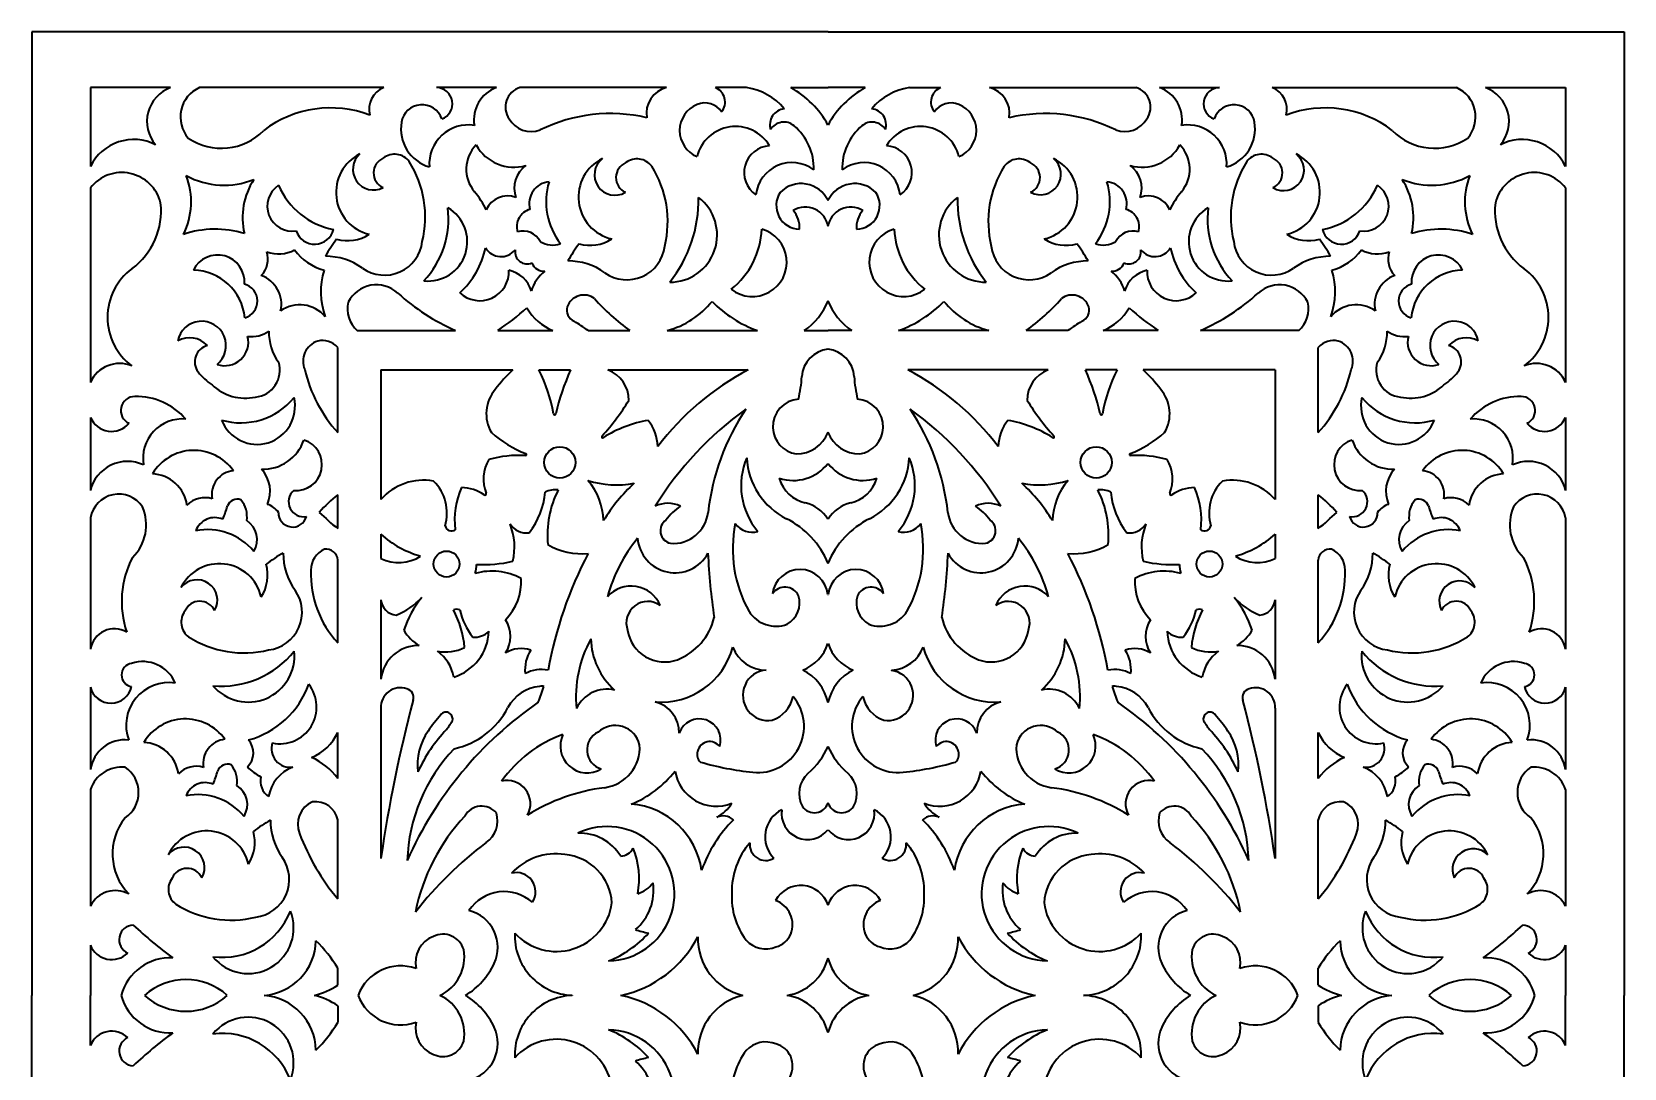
# Model space of a CAD drawing. Extents: x 89 to 752, y 193 to 996.
# Drawn here: x 89 to 752, y 564 to 996 of the extents above; entities that cross this region are included whole.
import ezdxf

# ---------------------------------------------------------------- set-up
doc = ezdxf.new("R2010")
doc.units = 0

msp = doc.modelspace()

# ---------------------------------------------------------------- linework, layer by layer
at = {"color": 7, "lineweight": 35}
for p, q in [((420.5, 996.267761), (88.565063, 996.267761)), ((88.565063, 996.267761), (88.565063, 594.5)), ((420.5, 996.267761), (752.434937, 996.267761)), ((752.434937, 996.267761), (752.434937, 594.5)), ((112.965332, 973.021362), (112.965332, 940.174133)), ((146.416534, 973.021362), (112.965332, 973.021362)), ((235.25943, 973.021362), (158.438507, 973.021362)), ((282.282562, 973.021362), (257.314972, 973.021362)), ((353.205139, 973.021362), (292.030212, 973.021362)), ((487.794861, 973.021362), (548.969788, 973.021362)), ((558.717468, 973.021362), (583.684998, 973.021362)), ((605.74054, 973.021362), (682.561462, 973.021362)), ((694.583435, 973.021362), (728.034668, 973.021362)), ((728.034668, 973.021362), (728.034668, 940.174133)), ((112.965332, 931.191772), (112.965332, 850.100403)), ((728.034668, 931.191772), (728.034668, 850.100403)), ((224.1633, 871.712463), (265.259338, 871.712463)), ((282.799225, 871.712463), (305.838959, 871.712463)), ((353.457947, 871.712463), (391.142761, 871.712463)), ((487.542053, 871.712463), (449.857239, 871.712463)), ((558.200745, 871.712463), (535.161072, 871.712463)), ((616.836731, 871.712463), (575.740662, 871.712463)), ((216.097839, 829.167664), (216.097839, 864.619019)), ((624.902161, 829.167664), (624.902161, 864.619019)), ((234.076538, 855.275513), (289.0354, 855.275513)), ((234.076538, 855.275513), (234.076538, 801.298462)), ((328.710388, 855.275513), (387.17627, 855.275513)), ((512.289612, 855.275513), (453.82373, 855.275513)), ((606.923462, 855.275513), (551.9646, 855.275513)), ((606.923462, 855.275513), (606.923462, 801.298462)), ((112.965332, 835.526123), (112.965332, 804.971191)), ((728.034668, 835.526123), (728.034668, 804.971191)), ((112.965332, 793.626709), (112.965332, 738.884338)), ((728.034668, 793.626709), (728.034668, 738.884338)), ((216.097839, 741.463013), (216.097839, 776.029419)), ((624.902161, 741.463013), (624.902161, 776.029419)), ((234.076538, 759.480286), (234.076538, 726.392944)), ((606.923462, 759.480286), (606.923462, 726.392944)), ((112.965332, 723.017944), (112.965332, 688.631714)), ((728.034668, 723.017944), (728.034668, 688.631714)), ((234.076538, 714.29248), (234.076538, 651.634033)), ((606.923462, 714.29248), (606.923462, 651.634033)), ((112.965332, 680.398376), (112.965332, 631.723267)), ((728.034668, 680.398376), (728.034668, 631.723267)), ((216.097839, 634.715576), (216.097839, 667.676331)), ((624.902161, 634.715576), (624.902161, 667.676331)), ((112.965332, 615.431519), (112.965332, 594.5)), ((728.034668, 615.431519), (728.034668, 594.5)), ((88.565063, 192.732254), (88.565063, 594.5)), ((112.965332, 573.568542), (112.965332, 594.5)), ((728.034668, 573.568542), (728.034668, 594.5)), ((752.434937, 192.732254), (752.434937, 594.5))]:
    msp.add_line(p, q, dxfattribs=at)
at = {"color": 7, "lineweight": 35, "ltscale": 0.324213}
for p, q in [((386.548279, 973.021362), (373.579773, 973.021362)), ((454.451721, 973.021362), (467.420227, 973.021362))]:
    msp.add_line(p, q, dxfattribs=at)
at = {"color": 7, "lineweight": 35, "ltscale": 0.38838}
for p in [(404.964783, 973.021362), (436.035217, 973.021362)]:
    msp.add_line(p, (420.5, 973.021362), dxfattribs=at)
at = {"color": 7, "lineweight": 35, "ltscale": 0.435414}
for p, q in [((320.509705, 871.712463), (337.92627, 871.712463)), ((520.490295, 871.712463), (503.07373, 871.712463))]:
    msp.add_line(p, q, dxfattribs=at)
at = {"color": 7, "lineweight": 35, "ltscale": 0.24758}
for p in [(410.596802, 871.712463), (430.403198, 871.712463)]:
    msp.add_line(p, (420.5, 871.712463), dxfattribs=at)
at = {"color": 7, "lineweight": 35, "ltscale": 0.328825}
for p, q in [((300.006104, 855.275513), (313.159119, 855.275513)), ((540.993896, 855.275513), (527.840881, 855.275513))]:
    msp.add_line(p, q, dxfattribs=at)
at = {"color": 7, "lineweight": 35, "ltscale": 0.351326}
for p, q in [((216.097839, 789.145508), (216.097839, 803.198547)), ((624.902161, 789.145508), (624.902161, 803.198547))]:
    msp.add_line(p, q, dxfattribs=at)
at = {"color": 7, "lineweight": 35, "ltscale": 0.251923}
for p, q in [((234.076538, 786.781799), (234.076538, 776.704895)), ((606.923462, 786.781799), (606.923462, 776.704895))]:
    msp.add_line(p, q, dxfattribs=at)
at = {"color": 7, "lineweight": 35, "ltscale": 0.002853}
msp.add_line((420.442932, 761.610657), (420.557068, 761.610657), dxfattribs=at)
at = {"color": 7, "lineweight": 35, "ltscale": 0.000323}
msp.add_line((394.789001, 730.124268), (394.789001, 730.111328), dxfattribs=at)
at = {"color": 7, "lineweight": 35, "ltscale": 0.003015}
msp.add_line((447.028625, 730.143188), (447.028625, 730.022583), dxfattribs=at)
at = {"color": 7, "lineweight": 35, "ltscale": 0.479251}
for p, q in [((216.097839, 684.98999), (216.097839, 704.160034)), ((624.902161, 684.98999), (624.902161, 704.160034))]:
    msp.add_line(p, q, dxfattribs=at)
at = {"color": 7, "lineweight": 35, "ltscale": 0.174925}
for p, q in [((216.097839, 598.802979), (216.097839, 605.799988)), ((624.902161, 598.802979), (624.902161, 605.799988))]:
    msp.add_line(p, q, dxfattribs=at)
at = {"color": 7, "lineweight": 35, "ltscale": 0.000987}
msp.add_line((313.776337, 594.519775), (313.776337, 594.480286), dxfattribs=at)
at = {"color": 7, "lineweight": 35, "ltscale": 0.000598}
msp.add_line((527.003967, 594.511963), (527.003967, 594.488037), dxfattribs=at)
at = {"color": 7, "lineweight": 35, "ltscale": 0.174927}
for p, q in [((216.097839, 590.197083), (216.097839, 583.200012)), ((624.902161, 590.197083), (624.902161, 583.200012))]:
    msp.add_line(p, q, dxfattribs=at)
at = {"color": 7, "lineweight": 35}
for centre, radius in [((308.692383, 816.724609), 6.529467), ((532.307617, 816.724609), 6.529467), ((261.459717, 774.355774), 5.4114), ((579.540283, 774.355774), 5.4114)]:
    msp.add_circle(centre, radius, dxfattribs=at)
for centre, radius, start, end in [((151.57486, 958.926636), 15.008977, 110.101406, 220.540774), ((163.941833, 960.759888), 13.439882, 114.172001, 220.921147), ((238.89801, 964.03717), 9.693049, 112.047744, 194.929136), ((257.168762, 966.285706), 6.737288, 290.117773, 88.75643), ((287.039459, 959.654053), 14.188524, 109.588582, 189.739134), ((294.526276, 964.867554), 8.527334, 107.020445, 214.666347), ((355.707886, 962.413574), 10.899071, 103.275288, 190.408206), ((371.055908, 966.991699), 6.536573, 321.228004, 67.28698), ((382.634338, 947.59729), 25.723621, 40.245295, 81.248235), ((385.849548, 938.497437), 39.462551, 28.590982, 61.02759), ((455.150452, 938.497437), 39.462551, 118.972415, 151.409024), ((458.365662, 947.59729), 25.723621, 98.751763, 139.7547), ((469.944092, 966.991699), 6.536573, 112.713018, 218.772015), ((485.292114, 962.413574), 10.899071, 349.591812, 76.72471), ((546.473755, 964.867554), 8.527334, 325.333658, 72.979554), ((553.96051, 959.654053), 14.188524, 350.260871, 70.411416), ((583.831238, 966.285706), 6.737288, 91.243568, 249.882194), ((602.10199, 964.03717), 9.693049, 345.070883, 67.952254), ((677.058167, 960.759888), 13.439882, 319.078868, 65.827997), ((689.42511, 958.926636), 15.008977, 319.459231, 69.898592), ((213.128143, 918.461792), 46.095802, 69.153377, 127.21465), ((251.242706, 957.172913), 8.701575, 18.67697, 170.516315), ((370.367737, 955.119934), 11.734388, 112.24054, 247.759454), ((369.136902, 958.130005), 8.48237, 34.204525, 112.24054), ((403.026489, 957.495728), 6.763146, 96.432442, 197.33757), ((437.973511, 957.495728), 6.763146, 342.662449, 83.567563), ((471.863098, 958.130005), 8.48237, 67.759459, 145.795469), ((470.632263, 955.119934), 11.734388, 292.240541, 67.759459), ((589.757263, 957.172913), 8.701575, 9.483683, 161.32303), ((627.871887, 918.461792), 46.095802, 52.785348, 110.846621), ((259.047974, 955.86908), 16.615007, 170.516315, 253.502311), ((270.487122, 941.248169), 16.210438, 80.883947, 184.635603), ((296.804657, 965.48938), 10.783529, 210.494385, 290.057695), ((329.829651, 895.924744), 66.276573, 76.778498, 116.262729), ((381.924316, 940.331787), 16.472847, 30.692241, 166.209184), ((402.138306, 952.137878), 6.493915, 49.845809, 149.022228), ((391.298096, 939.289429), 23.304398, 358.597854, 49.845809), ((449.701904, 939.289429), 23.304398, 130.154186, 181.402151), ((438.861694, 952.137878), 6.493915, 30.977777, 130.154186), ((459.075684, 940.331787), 16.472847, 13.79082, 149.307758), ((511.170349, 895.924744), 66.276573, 63.737276, 103.2215), ((544.195313, 965.48938), 10.783529, 249.942307, 329.50562), ((570.512878, 941.248169), 16.210438, 355.364388, 99.116051), ((581.952026, 955.86908), 16.615007, 286.497691, 9.483683), ((131.016998, 931.217529), 20.151512, 62.98948, 153.610968), ((167.603882, 972.295654), 24.588633, 235.809771, 315.858601), ((673.396118, 972.295654), 24.588633, 224.14139, 304.190234), ((709.983032, 931.217529), 20.151512, 26.389028, 117.010512), ((233.286163, 929.295837), 17.893476, 116.284435, 257.008595), ((231.006073, 938.895447), 8.565823, 131.212551, 297.559763), ((237.769775, 937.44281), 6.749632, 112.728919, 245.486039), ((239.786469, 937.57196), 7.651899, 36.660781, 127.183559), ((284.196594, 938.994873), 14.520907, 135.715558, 220.261774), ((289.544159, 957.813354), 17.977022, 208.869743, 286.212899), ((334.348938, 927.35199), 17.893476, 116.284435, 257.008595), ((331.639771, 936.657959), 8.519671, 127.738785, 301.033399), ((340.849243, 935.628174), 7.651899, 36.660781, 127.183559), ((396.67218, 937.577332), 11.177807, 92.987104, 236.030386), ((444.32782, 937.577332), 11.177807, 303.969619, 87.012894), ((500.150757, 935.628174), 7.651899, 52.816436, 143.339224), ((509.069122, 936.857178), 8.547558, 241.327744, 49.900064), ((506.651062, 927.35199), 17.893476, 282.9914, 63.715563), ((551.455811, 957.813354), 17.977022, 253.787102, 331.130276), ((556.803406, 938.994873), 14.520907, 319.738231, 44.28444), ((601.213501, 937.57196), 7.651899, 52.816436, 143.339224), ((603.230225, 937.44281), 6.749632, 294.513963, 67.27108), ((610.461731, 938.575317), 8.517074, 238.651348, 52.576153), ((607.713867, 929.295837), 17.893476, 282.9914, 63.715563), ((126.093811, 920.943176), 16.655052, 13.853371, 142.023074), ((124.607422, 925.423645), 30.359468, 333.360961, 20.997695), ((168.749603, 965.677307), 33.353966, 241.727283, 291.843325), ((209.53183, 919.115234), 43.065254, 346.185761, 32.321206), ((301.382355, 931.061829), 11.68531, 125.700097, 199.322395), ((338.83252, 935.498962), 6.749632, 112.728919, 245.486039), ((310.594604, 917.171448), 43.065254, 346.185761, 32.321206), ((405.51239, 926.546143), 15.188312, 53.270739, 173.341745), ((435.48761, 926.546143), 15.188312, 6.658252, 126.729256), ((530.405396, 917.171448), 43.065254, 147.678799, 193.81423), ((502.16748, 935.498962), 6.749632, 294.513963, 67.27108), ((539.617676, 931.061829), 11.68531, 340.677596, 54.299908), ((631.468201, 919.115234), 43.065254, 147.678799, 193.81423), ((672.250366, 965.677307), 33.353966, 248.15667, 298.272719), ((716.392578, 925.423645), 30.359468, 159.00231, 206.639044), ((714.906189, 920.943176), 16.655052, 37.976924, 166.146633), ((205.177216, 918.839966), 28.791601, 146.531354, 193.408394), ((197.106049, 923.564026), 10.400764, 123.195289, 279.435904), ((220.403778, 944.899414), 31.624483, 203.542906, 258.921349), ((246.931885, 907.434814), 34.312431, 25.141066, 40.261773), ((305.185089, 924.602478), 9.243749, 96.052349, 194.888004), ((331.865784, 925.482727), 28.877424, 163.271533, 217.49716), ((409.335815, 920.677795), 12.315416, 24.970834, 135.463948), ((431.664185, 920.677795), 12.315416, 44.536047, 155.029161), ((509.134216, 925.482727), 28.877424, 322.502845, 16.728467), ((535.814941, 924.602478), 9.243749, 345.112001, 83.947649), ((594.068115, 907.434814), 34.312431, 139.738226, 154.858939), ((620.596191, 944.899414), 31.624483, 281.078646, 336.457086), ((643.893982, 923.564026), 10.400764, 260.564098, 56.804706), ((635.822815, 918.839966), 28.791601, 346.591611, 33.468644), ((112.329041, 921.66394), 30.11311, 306.646151, 6.228532), ((224.443695, 918.321472), 37.826836, 316.8301, 6.998155), ((253.71347, 908.762634), 16.407314, 264.117429, 59.710818), ((286.861877, 918.194336), 9.655149, 68.788235, 156.706287), ((311.345428, 926.252869), 55.176666, 321.442141, 1.038009), ((354.559814, 911.575195), 19.714338, 269.804272, 52.675891), ((408.830505, 923.87262), 9.903001, 146.660513, 268.63997), ((411.020264, 913.66217), 9.580146, 8.301892, 121.867937), ((429.979736, 913.66217), 9.580146, 58.132068, 171.698115), ((432.169495, 923.87262), 9.903001, 271.360025, 33.339489), ((486.440186, 911.575195), 19.714338, 127.324111, 270.195723), ((529.654541, 926.252869), 55.176666, 178.961994, 218.557861), ((554.138123, 918.194336), 9.655149, 23.293713, 111.211763), ((587.286499, 908.762634), 16.407314, 120.28918, 275.882539), ((616.556274, 918.321472), 37.826836, 173.001848, 223.169891), ((728.670959, 921.66394), 30.11311, 173.771474, 233.353854), ((298.214417, 915.001526), 7.48775, 105.196436, 196.333928), ((398.261047, 914.851074), 10.371681, 355.140194, 42.053184), ((442.738953, 914.851074), 10.371681, 137.946817, 184.859811), ((542.785583, 915.001526), 7.48775, 343.666077, 74.803562), ((165.004791, 872.447876), 41.537132, 72.969226, 108.617377), ((206.490295, 915.765076), 8.063859, 197.770262, 346.366051), ((262.505524, 873.504456), 59.255463, 142.26392, 150.49158), ((220.093048, 926.198914), 17.020397, 254.84725, 302.601829), ((293.308136, 905.055054), 8.165266, 26.819025, 106.209059), ((321.155823, 924.255127), 17.020397, 254.84725, 302.601829), ((388.981079, 900.21991), 14.314862, 231.844792, 74.319616), ((359.61554, 915.129333), 33.253571, 308.107184, 358.057204), ((452.018921, 900.21991), 14.314862, 105.680382, 308.155213), ((481.38446, 915.129333), 33.253571, 181.942788, 231.892822), ((519.844177, 924.255127), 17.020397, 237.398173, 285.152752), ((547.691833, 905.055054), 8.165266, 73.790946, 153.18098), ((620.906921, 926.198914), 17.020397, 237.398173, 285.152752), ((578.494446, 873.504456), 59.255463, 29.508415, 37.736075), ((634.509705, 915.765076), 8.063859, 193.63394, 342.229743), ((675.995178, 872.447876), 41.537132, 71.382628, 107.030772), ((166.017883, 891.992432), 11.222337, 355.397801, 153.904338), ((177.019501, 901.568848), 9.974772, 316.158747, 17.392274), ((191.435181, 917.615906), 13.953036, 249.454023, 298.641358), ((216.193268, 918.389526), 22.271706, 215.772469, 254.944655), ((235.59964, 910.683716), 15.860186, 234.5334, 353.296507), ((244.74057, 912.548584), 33.521549, 311.579324, 349.149654), ((284.188171, 910.138733), 7.602176, 210.868038, 320.630281), ((295.063171, 904.537231), 5.058373, 171.138135, 293.183026), ((305.688934, 917.476196), 10.113637, 239.757648, 288.839934), ((363.568298, 871.560669), 59.255463, 142.26392, 150.49158), ((336.662415, 908.739929), 15.860186, 234.5334, 353.296507), ((504.337585, 908.739929), 15.860186, 186.703498, 305.466605), ((477.431702, 871.560669), 59.255463, 29.508415, 37.736075), ((535.311035, 917.476196), 10.113637, 251.160068, 300.242361), ((545.936829, 904.537231), 5.058373, 246.816942, 8.86187), ((556.811829, 910.138733), 7.602176, 219.369724, 329.131981), ((596.259399, 912.548584), 33.521549, 190.850338, 228.420695), ((605.40033, 910.683716), 15.860186, 186.703498, 305.466605), ((624.806763, 918.389526), 22.271706, 285.055346, 324.22755), ((649.564819, 917.615906), 13.953036, 241.358617, 290.545972), ((663.980469, 901.568848), 9.974772, 162.607721, 223.841258), ((674.982117, 891.992432), 11.222337, 26.095667, 184.60219), ((145.384003, 877.230225), 25.267242, 126.64616, 233.353854), ((155.423187, 874.908997), 22.025883, 5.467795, 88.656668), ((239.119263, 887.867371), 30.093153, 162.568379, 200.200771), ((210.997406, 876.150085), 26.540792, 54.533405, 90.131504), ((275.327911, 896.332092), 12.167365, 226.726207, 2.459946), ((284.871704, 884.696472), 12.435305, 16.119854, 77.873138), ((312.587799, 883.616638), 16.408148, 128.044081, 163.96436), ((301.896667, 901.663757), 5.15773, 200.146348, 276.449089), ((312.060181, 874.206299), 26.540792, 54.533405, 90.131504), ((528.939819, 874.206299), 26.540792, 89.868494, 125.4666), ((539.103333, 901.663757), 5.15773, 263.550906, 339.853657), ((528.412231, 883.616638), 16.408148, 16.035643, 51.955921), ((556.128296, 884.696472), 12.435305, 102.12686, 163.880144), ((565.672058, 896.332092), 12.167365, 177.540058, 313.273812), ((630.002563, 876.150085), 26.540792, 89.868494, 125.4666), ((601.880737, 887.867371), 30.093153, 339.799234, 17.431619), ((685.576843, 874.908997), 22.025883, 91.34333, 174.532206), ((695.616028, 877.230225), 25.267242, 306.646151, 53.353845), ((175.282867, 884.029358), 7.319253, 286.395566, 74.782546), ((179.933838, 882.735168), 12.669348, 347.046884, 70.255223), ((232.238373, 877.579102), 13.210637, 47.737316, 153.115506), ((608.761658, 877.579102), 13.210637, 26.884497, 132.262679), ((661.066162, 882.735168), 12.669348, 109.744775, 192.953121), ((665.717163, 884.029358), 7.319253, 105.217452, 253.604429), ((232.739197, 880.898682), 12.567151, 167.80738, 226.967982), ((300.880524, 953.114624), 88.854813, 227.737321, 246.36604), ((318.722961, 879.121582), 7.40911, 52.783965, 160.058107), ((385.849365, 939.519226), 83.032394, 221.021196, 234.748879), ((344.243286, 906.306702), 35.800423, 284.915198, 321.237703), ((408.07074, 918.981628), 50.20887, 224.336064, 250.296602), ((395.421143, 893.975952), 26.943752, 304.279873, 338.557751), ((445.578857, 893.975952), 26.943752, 201.442254, 235.720132), ((432.92926, 918.981628), 50.20887, 289.703399, 315.663941), ((496.756714, 906.306702), 35.800423, 218.762288, 255.084804), ((455.150635, 939.519226), 83.032394, 305.251126, 318.978823), ((522.277039, 879.121582), 7.40911, 19.941888, 127.21603), ((540.119507, 953.114624), 88.854813, 293.633961, 312.262667), ((608.260803, 880.898682), 12.567151, 313.032023, 12.192613), ((200.283447, 868.7276), 13.738976, 39.549589, 125.624978), ((216.148285, 970.674072), 119.313698, 303.960384, 311.366686), ((313.975403, 892.023926), 21.880524, 209.860831, 248.169791), ((316.83429, 880.322083), 5.246589, 165.355437, 245.176966), ((524.16571, 880.322083), 5.246589, 294.823036, 14.644562), ((527.024597, 892.023926), 21.880524, 291.830211, 330.139188), ((624.851746, 970.674072), 119.313698, 228.633319, 236.039621), ((640.716553, 868.7276), 13.738976, 54.375027, 140.450409), ((159.36618, 865.428101), 10.154672, 309.37249, 168.912982), ((180.218597, 881.611084), 12.43301, 262.254017, 305.320548), ((208.023315, 870.750854), 20.628986, 178.011614, 216.65206), ((273.123962, 805.737976), 81.228317, 54.312459, 59.269533), ((567.876038, 805.737976), 81.228317, 120.730465, 125.687543), ((632.976685, 870.750854), 20.628986, 323.347931, 1.988384), ((660.781433, 881.611084), 12.43301, 234.679457, 277.745978), ((681.63385, 865.428101), 10.154672, 11.08702, 230.627515), ((154.380554, 858.678955), 10.025861, 42.677518, 119.779798), ((163.517487, 858.666809), 7.033737, 104.542069, 216.936715), ((168.997803, 866.889526), 9.842633, 251.089471, 14.125091), ((210.510834, 858.876587), 8.880959, 108.23503, 202.908258), ((209.808502, 859.420654), 8.159593, 39.5751, 104.744305), ((421.782837, 851.74469), 12.222654, 96.024639, 176.521758), ((419.217163, 851.74469), 12.222654, 3.478243, 83.975366), ((631.191467, 859.420654), 8.159593, 75.2557, 140.424905), ((630.489197, 858.876587), 8.880959, 337.091747, 71.764968), ((672.002197, 866.889526), 9.842633, 165.874914, 288.910524), ((686.619446, 858.678955), 10.025861, 60.220207, 137.322483), ((677.482544, 858.666809), 7.033737, 323.063276, 75.457929), ((125.173157, 844.580444), 13.397795, 67.488758, 155.669205), ((180.746094, 855.148926), 11.219503, 275.434588, 17.037973), ((660.253906, 855.148926), 11.219503, 162.96203, 264.565407), ((715.826843, 844.580444), 13.397795, 24.330797, 112.51124), ((178.091705, 870.557129), 25.83897, 218.590741, 236.173001), ((260.785187, 869.339417), 60.089355, 193.394337, 221.954036), ((333.884827, 807.911011), 65.22934, 133.437649, 142.99027), ((240.261322, 825.297119), 66.84417, 10.03662, 26.646303), ((401.658875, 815.45166), 97.047127, 155.772805, 167.217019), ((324.185425, 842.824158), 13.248072, 358.832212, 70.028188), ((440.295044, 754.368774), 114.034096, 117.762966, 142.752825), ((355.391418, 855.780029), 54.291286, 346.491343, 356.52175), ((485.608582, 855.780029), 54.291286, 183.478242, 193.508648), ((400.704956, 754.368774), 114.034096, 37.247176, 62.237039), ((516.814575, 842.824158), 13.248072, 109.971817, 181.167793), ((439.341125, 815.45166), 97.047127, 12.782977, 24.227198), ((600.738708, 825.297119), 66.84417, 153.353702, 169.963384), ((507.115173, 807.911011), 65.22934, 37.009725, 46.562346), ((580.214844, 869.339417), 60.089355, 318.045956, 346.605654), ((662.908264, 870.557129), 25.83897, 303.827005, 321.409274), ((131.472748, 838.380493), 5.831038, 89.393618, 245.915904), ((131.998749, 816.724365), 27.490774, 41.047729, 90.967711), ((177.529053, 863.428589), 19.914057, 226.0476, 282.409994), ((182.452087, 840.095642), 15.843389, 201.112438, 13.257094), ((175.701813, 861.922852), 28.680902, 253.741934, 320.627576), ((293.641144, 837.008545), 15.609554, 139.356404, 210.095844), ((547.358826, 837.008545), 15.609554, 329.904148, 40.643594), ((658.547913, 840.095642), 15.843389, 166.742908, 338.887568), ((665.298218, 861.922852), 28.680902, 219.372416, 286.258061), ((663.470947, 863.428589), 19.914057, 257.590008, 313.952405), ((709.001282, 816.724365), 27.490774, 89.032294, 138.952276), ((709.527283, 838.380493), 5.831038, 294.084091, 90.606387), ((306.552032, 837.029663), 0.476806, 190.036616, 347.21701), ((258.070313, 890.853943), 92.902885, 317.240157, 328.674768), ((470.128296, 722.761536), 143.325943, 125.817535, 148.099975), ((466.678589, 785.168213), 96.768883, 146.212808, 173.630294), ((409.000244, 831.627502), 11.499725, 94.086757, 182.053587), ((431.999756, 831.627502), 11.499725, 357.946418, 85.913248), ((374.321411, 785.168213), 96.768883, 6.369711, 33.78719), ((370.871704, 722.761536), 143.325943, 31.900023, 54.18246), ((582.929688, 890.853943), 92.902885, 211.325237, 222.759862), ((534.447937, 837.029663), 0.476806, 192.782981, 349.963375), ((121.791687, 839.27179), 9.588279, 202.995261, 319.597146), ((151.284271, 818.458801), 16.382433, 84.932753, 189.748902), ((353.93219, 784.497864), 50.45779, 99.555048, 122.443053), ((330.695374, 822.678528), 18.838297, 2.159671, 37.91926), ((409.000244, 831.627502), 11.499725, 182.053587, 261.294594), ((431.999756, 831.627502), 11.499725, 278.705401, 357.946418), ((510.304626, 822.678528), 18.838297, 142.080735, 177.840327), ((487.06781, 784.497864), 50.45779, 57.556952, 80.44495), ((689.715698, 818.458801), 16.382433, 350.25109, 95.067245), ((719.208313, 839.27179), 9.588279, 220.402859, 337.00473), ((184.84317, 832.047607), 18.176069, 268.250048, 340.794311), ((198.715118, 815.775757), 10.806432, 265.052864, 72.261011), ((311.571503, 864.470398), 47.260174, 228.305456, 248.881954), ((326.617249, 827.467957), 0.459157, 137.240152, 302.443041), ((407.31842, 834.357239), 14.097086, 269.761542, 339.237437), ((433.68158, 834.357239), 14.097086, 200.762568, 270.238453), ((514.382751, 827.467957), 0.459157, 237.556961, 42.759853), ((529.428528, 864.470398), 47.260174, 291.118048, 311.694539), ((642.284912, 815.775757), 10.806432, 107.738987, 274.947131), ((656.156799, 832.047607), 18.176069, 199.205695, 271.749947), ((128.446411, 801.23291), 15.92603, 65.153202, 166.424526), ((156.133209, 801.567566), 20.198, 35.406174, 149.007748), ((293.161682, 809.824341), 16.283859, 150.076441, 201.30565), ((291.845459, 771.55426), 48.125721, 86.98196, 105.420732), ((294.400299, 820.011841), 0.399145, 266.981955, 68.881966), ((413.665955, 807.055969), 29.417994, 156.801882, 220.423186), ((416.642761, 820.130127), 30.053032, 182.834264, 243.467397), ((424.357239, 820.130127), 30.053032, 296.532612, 357.165755), ((427.334045, 807.055969), 29.417994, 319.576816, 23.198118), ((546.59967, 820.011841), 0.399145, 111.118032, 273.01804), ((549.154541, 771.55426), 48.125721, 74.579273, 93.018038), ((547.838318, 809.824341), 16.283859, 338.694354, 29.923557), ((684.86676, 801.567566), 20.198, 30.992253, 144.593821), ((712.553589, 801.23291), 15.92603, 13.575471, 114.846803), ((138.125458, 796.693787), 15.289886, 8.435525, 87.401143), ((173.564026, 803.338379), 9.978323, 95.567781, 190.13993), ((174.424042, 804.684082), 13.485732, 336.188332, 42.992353), ((405.887451, 827.867126), 18.655277, 252.26175, 321.562929), ((414.49646, 814.304626), 14.89863, 196.397695, 256.571518), ((435.112549, 827.867126), 18.655277, 218.437062, 287.738245), ((426.50354, 814.304626), 14.89863, 283.428484, 343.602311), ((666.575928, 804.684082), 13.485732, 137.007652, 203.811674), ((667.435974, 803.338379), 9.978323, 349.860075, 84.432217), ((702.874573, 796.693787), 15.289886, 92.598855, 171.564475), ((124.773315, 791.486267), 12.000399, 33.99461, 169.725693), ((201.825775, 800.293701), 6.211456, 130.603681, 281.642745), ((251.867157, 785.502441), 23.791174, 79.827071, 138.398648), ((242.903687, 795.58844), 18.736286, 343.369483, 45.358187), ((297.679871, 792.701172), 32.872585, 155.712904, 187.033437), ((267.238464, 788.560242), 17.668194, 56.005693, 88.449153), ((277.444641, 803.694763), 0.586128, 236.005688, 21.30564), ((271.52182, 806.646301), 31.08379, 321.767371, 355.743053), ((307.129913, 793.774963), 11.526104, 85.484421, 113.575971), ((344.723633, 786.459412), 41.225491, 152.859729, 185.507354), ((332.453674, 847.276733), 39.909389, 252.470372, 280.422456), ((300.229858, 791.788025), 26.684574, 1.402445, 40.789808), ((387.366516, 755.933716), 70.627258, 132.475699, 148.875297), ((453.633484, 755.933716), 70.627258, 31.124708, 47.524296), ((508.546326, 847.276733), 39.909389, 259.577545, 287.529623), ((540.770142, 791.788025), 26.684574, 139.210197, 178.597549), ((496.276367, 786.459412), 41.225491, 354.492637, 27.140271), ((533.870117, 793.774963), 11.526104, 66.424027, 94.515577), ((569.478149, 806.646301), 31.08379, 184.256951, 218.232621), ((563.555359, 803.694763), 0.586128, 158.694364, 303.994317), ((573.761536, 788.560242), 17.668194, 91.550845, 123.994312), ((543.320129, 792.701172), 32.872585, 352.966582, 24.287097), ((598.096313, 795.58844), 18.736286, 134.641812, 196.630522), ((589.132813, 785.502441), 23.791174, 41.601347, 100.172934), ((639.174255, 800.293701), 6.211456, 258.357257, 49.396324), ((716.226685, 791.486267), 12.000399, 10.274308, 146.005389), ((117.221802, 790.72699), 19.028049, 314.305416, 23.11147), ((160.720154, 791.435669), 10.586349, 73.416863, 134.881852), ((116.42981, 813.670715), 55.750347, 338.27143, 344.270139), ((174.236023, 797.019226), 4.419717, 69.774255, 159.64305), ((167.234833, 794.143066), 11.048713, 351.310452, 39.469816), ((184.52887, 791.329468), 8.219146, 33.718294, 74.235721), ((245.874969, 764.210022), 49.058975, 127.370433, 139.776338), ((353.751709, 787.179688), 12.501363, 64.900157, 115.099848), ((372.575195, 778.071228), 24.498129, 123.497347, 143.437073), ((407.415344, 784.646851), 15.592771, 32.949806, 76.571516), ((433.584656, 784.646851), 15.592771, 103.428482, 147.050189), ((487.248291, 787.179688), 12.501363, 64.900157, 115.099848), ((468.424805, 778.071228), 24.498129, 36.562932, 56.502655), ((595.125061, 764.210022), 49.058975, 40.223667, 52.629565), ((656.47113, 791.329468), 8.219146, 105.764277, 146.281711), ((673.765137, 794.143066), 11.048713, 140.530186, 188.689539), ((666.763977, 797.019226), 4.419717, 20.356949, 110.225743), ((724.57019, 813.670715), 55.750347, 195.729866, 201.728575), ((680.279846, 791.435669), 10.586349, 45.11815, 106.583135), ((723.778198, 790.72699), 19.028049, 156.88853, 225.694575), ((164.856262, 785.239929), 8.48613, 66.655331, 159.142028), ((173.101349, 784.560852), 9.389957, 328.482157, 57.426421), ((197.322174, 795.746521), 5.958604, 178.600731, 345.057032), ((285.327728, 875.721252), 110.85186, 226.067094, 231.352581), ((263.513611, 790.962708), 2.757566, 195.492052, 303.975848), ((294.789703, 795.525391), 8.196369, 213.037046, 278.055523), ((265.125, 781.583496), 24.683813, 345.701091, 22.568618), ((355.98053, 788.247559), 5.386425, 124.905951, 257.283114), ((356.017334, 797.521667), 14.579734, 265.189932, 353.630285), ((434.380249, 780.624023), 53.588795, 168.624584, 209.14153), ((388.793884, 796.148132), 8.534877, 215.484931, 286.870455), ((387.083984, 760.928772), 36.117359, 22.300363, 63.467395), ((453.916016, 760.928772), 36.117359, 116.532603, 157.699642), ((452.206116, 796.148132), 8.534877, 253.12954, 324.515074), ((406.619751, 780.624023), 53.588795, 330.858489, 11.37541), ((484.982666, 797.521667), 14.579734, 186.36972, 274.810063), ((485.01947, 788.247559), 5.386425, 282.716881, 55.094054), ((546.210266, 795.525391), 8.196369, 261.944472, 326.962959), ((575.875, 781.583496), 24.683813, 157.43138, 194.2989), ((577.486389, 790.962708), 2.757566, 236.024157, 344.507937), ((555.672241, 875.721252), 110.85186, 308.647424, 313.932898), ((643.677795, 795.746521), 5.958604, 194.942974, 1.399274), ((667.898621, 784.560852), 9.389957, 122.573578, 211.517835), ((676.143738, 785.239929), 8.48613, 20.857965, 113.344667), ((161.717682, 763.458496), 25.261505, 39.869399, 100.933667), ((261.85611, 817.781921), 41.625843, 228.136067, 254.382722), ((395.126953, 741.878662), 69.229012, 141.295112, 164.184429), ((356.724487, 786.381226), 15.66928, 184.439946, 331.291851), ((484.275513, 786.381226), 15.66928, 208.708154, 355.560059), ((445.873047, 741.878662), 69.229012, 15.815575, 38.704886), ((579.14386, 817.781921), 41.625843, 285.61728, 311.863924), ((679.282349, 763.458496), 25.261505, 79.066331, 140.130606), ((165.604736, 758.780457), 39.590809, 152.42078, 198.810951), ((222.550598, 727.377747), 59.255463, 119.508421, 127.73608), ((219.904938, 778.885864), 26.540792, 179.868497, 215.466599), ((214.30014, 771.915588), 9.375798, 113.159644, 181.121348), ((211.285095, 775.762817), 4.820134, 3.170781, 98.01861), ((241.519196, 791.359375), 16.436155, 243.075153, 303.747501), ((317.567688, 805.540894), 26.895813, 238.93308, 276.359559), ((470.12262, 700.266418), 168.943985, 152.29546, 169.817955), ((617.124512, 789.305664), 246.878189, 182.426242, 188.662232), ((223.875458, 789.305664), 246.878189, 351.337773, 357.573763), ((370.87738, 700.266418), 168.943985, 10.182046, 27.704543), ((523.432312, 805.540894), 26.895813, 263.640436, 301.066929), ((599.480835, 791.359375), 16.436155, 236.252504, 296.924849), ((629.714905, 775.762817), 4.820134, 81.981388, 176.829213), ((626.699829, 771.915588), 9.375798, 358.878657, 66.840361), ((621.095032, 778.885864), 26.540792, 324.533406, 0.131505), ((618.449402, 727.377747), 59.255463, 52.263928, 60.491584), ((675.395264, 758.780457), 39.590809, 341.189041, 27.57922), ((166.759216, 756.597168), 17.893476, 12.991409, 153.715566), ((169.85611, 769.790222), 17.020397, 327.398179, 15.152749), ((247.476776, 770.240479), 42.576778, 177.992244, 222.523797), ((261.665283, 774.120667), 12.324628, 342.611305, 0.483493), ((280.377594, 745.589783), 25.801565, 61.821634, 105.628527), ((277.014465, 828.547302), 54.406746, 266.812731, 282.774009), ((408.85376, 760.456909), 11.646484, 5.685277, 172.972), ((432.14624, 760.456909), 11.646484, 7.027995, 174.314719), ((560.622437, 745.589783), 25.801565, 74.371478, 118.178365), ((563.985535, 828.547302), 54.406746, 257.225993, 273.187264), ((579.334717, 774.120667), 12.324628, 179.51651, 197.3887), ((593.523193, 770.240479), 42.576778, 317.476209, 2.007751), ((671.14386, 769.790222), 17.020397, 164.847244, 212.60184), ((674.240784, 756.597168), 17.893476, 26.284438, 167.008589), ((157.432602, 759.276123), 8.521903, 329.211594, 142.015875), ((185.371307, 754.28363), 15.860186, 276.7035, 35.466594), ((270.001617, 767.044983), 22.596689, 315.147223, 3.268608), ((338.392395, 751.968201), 13.211696, 22.771055, 138.360973), ((402.562988, 758.420959), 6.303364, 25.738789, 146.696768), ((438.437012, 758.420959), 6.303364, 33.303237, 154.261216), ((502.607605, 751.968201), 13.211696, 41.639026, 157.228947), ((570.998352, 767.044983), 22.596689, 176.731391, 224.852768), ((655.628723, 754.28363), 15.860186, 144.533401, 263.296495), ((683.924683, 758.754089), 8.584853, 42.201854, 206.570688), ((158.612244, 752.113525), 6.749632, 24.513964, 157.271075), ((241.023407, 760.045105), 6.96978, 184.64839, 265.302275), ((230.087891, 779.789734), 28.632778, 291.222242, 317.333321), ((283.820282, 733.535034), 42.293839, 140.592709, 161.816402), ((345.358826, 749.807129), 8.951087, 54.361711, 200.077473), ((398.477539, 758.183777), 10.206454, 299.024839, 16.9439), ((442.522461, 758.183777), 10.206454, 163.056095, 240.97517), ((495.641174, 749.807129), 8.951087, 339.922533, 125.638284), ((557.179688, 733.535034), 42.293839, 18.183596, 39.407811), ((610.912109, 779.789734), 28.632778, 222.665864, 248.77776), ((599.976624, 760.045105), 6.96978, 274.69772, 355.351629), ((682.387756, 752.113525), 6.749632, 22.72892, 155.486033), ((158.483063, 750.096802), 7.651899, 142.816442, 233.339237), ((227.62619, 735.871765), 41.527779, 5.050628, 27.918067), ((265.630066, 750.696167), 4.801172, 74.17651, 105.823495), ((298.029449, 763.100037), 32.049995, 194.057098, 217.040206), ((275.927856, 744.19043), 12.236052, 325.574545, 34.425455), ((348.439087, 758.003662), 25.315626, 291.482117, 346.569181), ((398.821472, 761.881958), 13.437607, 213.179647, 290.05538), ((442.178528, 761.881958), 13.437607, 249.944622, 326.820372), ((492.560913, 758.003662), 25.315626, 193.430824, 248.517878), ((565.072144, 744.19043), 12.236052, 145.57454, 214.42546), ((542.970581, 763.100037), 32.049995, 322.959812, 345.942906), ((613.373779, 735.871765), 41.527779, 152.081935, 174.949367), ((575.369934, 750.696167), 4.801172, 74.17651, 105.823495), ((682.516907, 750.096802), 7.651899, 306.660768, 37.183564), ((123.037903, 737.1521), 10.220442, 60.126524, 170.241973), ((176.939789, 780.351501), 43.065254, 237.678784, 283.814219), ((260.375397, 757.270203), 19.777456, 212.192862, 238.681702), ((258.296509, 747.099548), 20.810196, 287.17041, 357.849894), ((272.847748, 752.745789), 8.960898, 267.434934, 314.173812), ((352.407288, 749.166443), 15.64574, 188.942926, 289.811234), ((488.592712, 749.166443), 15.64574, 250.188761, 351.057079), ((568.152222, 752.745789), 8.960898, 225.826193, 272.565061), ((582.703491, 747.099548), 20.810196, 182.150098, 252.829592), ((580.624573, 757.270203), 19.777456, 301.3183, 327.807143), ((664.060181, 780.351501), 43.065254, 256.185776, 302.321197), ((717.962097, 737.1521), 10.220442, 9.758027, 119.873467), ((167.67218, 762.177002), 38.723587, 264.623191, 321.51326), ((178.767426, 736.124512), 19.314766, 220.331688, 5.804798), ((249.808655, 724.535706), 15.841361, 88.963378, 173.267187), ((260.968475, 756.485901), 18.760826, 259.996339, 295.322603), ((247.764099, 724.313416), 16.926748, 9.876586, 54.016216), ((292.691254, 726.09491), 13.016973, 72.413468, 120.826087), ((309.297241, 730.195374), 15.153523, 146.751915, 185.803593), ((365.658875, 718.960876), 50.249802, 151.241234, 185.569809), ((351.356873, 743.994324), 29.761959, 181.650319, 228.258423), ((350.956482, 747.697815), 30.911674, 265.445218, 344.97873), ((394.724609, 745.02655), 14.902434, 200.999056, 270.247578), ((403.160522, 747.03894), 18.276243, 292.07228, 341.575794), ((437.839478, 747.03894), 18.276243, 198.424212, 247.927729), ((446.275391, 745.02655), 14.902434, 272.897227, 339.000949), ((490.043518, 747.697815), 30.911674, 195.021289, 274.554777), ((489.643127, 743.994324), 29.761959, 311.741582, 358.349672), ((475.341125, 718.960876), 50.249802, 354.430182, 28.758761), ((531.702759, 730.195374), 15.153523, 354.196426, 33.248084), ((548.308777, 726.09491), 13.016973, 59.173911, 107.586531), ((580.031555, 756.485901), 18.760826, 244.677406, 280.003656), ((593.235901, 724.313416), 16.926748, 125.983782, 170.123415), ((591.191345, 724.535706), 15.841361, 6.732807, 91.03662), ((662.232544, 736.124512), 19.314766, 174.195205, 319.668317), ((673.32782, 762.177002), 38.723587, 218.486731, 275.376804), ((130.864288, 728.10321), 4.894145, 98.280384, 261.719623), ((134.756134, 718.846375), 14.83033, 23.302505, 108.056291), ((301.163391, 715.428772), 14.94448, 79.685194, 117.679187), ((539.836609, 715.428772), 14.94448, 62.320818, 100.314804), ((706.243896, 718.846375), 14.83033, 71.943708, 156.69749), ((710.135681, 728.10321), 4.894145, 278.280372, 81.719614), ((145.710724, 707.074768), 17.838623, 81.40479, 199.972356), ((169.22644, 736.623108), 36.890938, 285.19318, 340.406165), ((191.965118, 714.736755), 15.327081, 258.153171, 38.37424), ((395.515442, 719.608337), 10.528069, 93.956574, 279.673922), ((401.329529, 712.548828), 19.590502, 11.885637, 63.63856), ((439.670471, 712.548828), 19.590502, 116.361439, 168.114356), ((445.484558, 719.608337), 10.528069, 260.32608, 81.566467), ((649.034851, 714.736755), 15.327081, 141.625762, 281.846824), ((671.77356, 736.623108), 36.890938, 199.593841, 254.806822), ((695.289307, 707.074768), 17.838623, 340.027636, 98.595208), ((121.533386, 725.198975), 8.84129, 194.281647, 347.332112), ((242.261108, 714.581299), 8.189658, 70.965638, 182.021089), ((832.3526, 563.968567), 604.664795, 165.286616, 171.663773), ((244.130554, 718.801819), 3.611416, 339.611076, 77.177627), ((301.89032, 706.556885), 16.841007, 95.471476, 151.747037), ((-1430.04248, 1319.401978), 1831.754517, 340.790976, 341.00927), ((301.148254, 718.465393), 4.932004, 79.913992, 100.086013), ((328.266174, 708.295227), 13.884037, 76.35213, 155.360193), ((391.236938, 706.680969), 19.28746, 263.890393, 40.397267), ((392.752747, 721.892578), 13.449149, 289.692007, 348.367733), ((449.763062, 706.680969), 19.28746, 139.602728, 276.109602), ((448.247253, 721.892578), 13.449149, 191.632258, 250.307988), ((512.733826, 708.295227), 13.884037, 24.639808, 103.647868), ((2271.042236, 1319.401978), 1831.754517, 198.990735, 199.209028), ((539.851746, 718.465393), 4.932004, 79.913992, 100.086013), ((539.10968, 706.556885), 16.841007, 28.252968, 84.528529), ((596.869446, 718.801819), 3.611416, 102.822371, 200.388929), ((8.647369, 563.968567), 604.664795, 8.336231, 14.713378), ((598.738892, 714.581299), 8.189658, 357.978902, 109.034367), ((719.466614, 725.198975), 8.84129, 192.667879, 345.718357), ((389.3797, 586.86615), 157.800781, 124.619875, 156.122688), ((315.428192, 662.027954), 74.997131, 138.760812, 145.319487), ((261.18219, 710.116943), 2.537686, 48.908314, 147.876396), ((261.29007, 709.773865), 2.742569, 344.088593, 55.33097), ((257.629181, 729.74231), 33.126492, 282.13708, 332.661058), ((345.083862, 703.907776), 13.418576, 359.67686, 75.243468), ((495.916138, 703.907776), 13.418576, 104.756531, 180.323131), ((451.6203, 586.86615), 157.800781, 23.877317, 55.38012), ((583.370789, 729.74231), 33.126492, 207.338934, 257.862915), ((579.709961, 709.773865), 2.742569, 124.669025, 195.911399), ((579.81781, 710.116943), 2.537686, 32.123609, 131.091684), ((525.571838, 662.027954), 74.997131, 34.680504, 41.239183), ((152.576294, 689.56958), 20.198, 35.406174, 149.007748), ((197.851227, 712.275574), 19.969999, 291.566975, 336.022057), ((274.085327, 690.6297), 24.724958, 145.310731, 186.773671), ((305.854675, 662.396606), 61.750111, 135.986143, 155.795918), ((221.59079, 734.58429), 49.455364, 323.695069, 328.877078), ((328.331421, 696.854675), 8.300838, 116.608787, 253.529898), ((331.716614, 696.432556), 10.582012, 14.160465, 132.163163), ((366.885193, 700.926392), 8.872327, 342.508495, 160.882524), ((474.114807, 700.926392), 8.872327, 19.117479, 197.491522), ((509.283386, 696.432556), 10.582012, 47.836832, 165.839534), ((512.668579, 696.854675), 8.300838, 286.470097, 63.391211), ((619.409241, 734.58429), 49.455364, 211.12294, 216.304923), ((535.145325, 662.396606), 61.750111, 24.204078, 44.013859), ((566.914673, 690.6297), 24.724958, 353.22632, 34.689264), ((643.148804, 712.275574), 19.969999, 203.977961, 248.433019), ((688.423706, 689.56958), 20.198, 30.992253, 144.593821), ((127.456909, 686.394043), 14.663324, 84.175613, 171.222256), ((134.568512, 684.695862), 15.289886, 8.435525, 87.401143), ((170.007111, 691.340454), 9.978323, 95.567781, 190.13993), ((172.784668, 695.629578), 8.148904, 313.974641, 41.428273), ((196.301208, 697.444275), 7.825767, 162.971059, 277.82999), ((315.827698, 648.523376), 70.778061, 136.374344, 178.204731), ((328.616882, 652.314697), 54.304783, 110.055685, 144.586171), ((320.135864, 698.491455), 11.235389, 154.511324, 301.330977), ((325.098694, 697.880676), 16.916937, 277.406955, 3.866252), ((371.183472, 695.111755), 5.21985, 37.08956, 167.366983), ((392.677307, 710.183533), 30.239761, 310.230334, 336.936347), ((448.322693, 710.183533), 30.239761, 203.063645, 229.769671), ((469.816528, 695.111755), 5.21985, 12.633011, 142.910439), ((515.901306, 697.880676), 16.916937, 176.133749, 262.59304), ((520.864136, 698.491455), 11.235389, 238.669025, 25.488681), ((512.383118, 652.314697), 54.304783, 35.413834, 69.944313), ((525.172302, 648.523376), 70.778061, 1.795264, 43.625658), ((644.698792, 697.444275), 7.825767, 262.170005, 17.028937), ((668.215332, 695.629578), 8.148904, 138.571725, 226.025348), ((670.99292, 691.340454), 9.978323, 349.860075, 84.432217), ((706.431458, 684.695862), 15.289886, 92.598855, 171.564475), ((713.543091, 686.394043), 14.663324, 8.77774, 95.824385), ((170.158203, 686.514465), 4.419717, 69.774255, 159.64305), ((163.157013, 683.638306), 11.048713, 351.310452, 39.469816), ((193.900024, 668.389221), 27.718758, 36.791272, 65.959963), ((370.215027, 694.982788), 4.31633, 162.880505, 228.060662), ((402.934448, 815.964233), 129.195023, 254.003128, 263.890393), ((438.065552, 815.964233), 129.195023, 276.109602, 285.996874), ((470.784973, 694.982788), 4.31633, 311.93933, 17.119488), ((647.099976, 668.389221), 27.718758, 114.040035, 143.208727), ((677.842957, 683.638306), 11.048713, 140.530186, 188.689539), ((670.841797, 686.514465), 4.419717, 20.356949, 110.225743), ((126.083313, 675.751526), 13.916695, 84.335604, 160.494241), ((120.390137, 679.066467), 12.68466, 303.85632, 56.143677), ((157.163208, 679.437683), 10.586349, 73.416863, 134.881852), ((112.35199, 703.166016), 55.750347, 338.27143, 344.270139), ((195.871979, 707.533142), 24.889277, 225.551333, 241.68775), ((191.840912, 683.893738), 7.962951, 167.470405, 235.019737), ((202.992798, 674.790955), 15.927078, 110.683168, 170.683736), ((286.743805, 674.378784), 9.701915, 330.841741, 104.228659), ((322.078735, 714.976807), 43.884903, 291.963297, 322.161691), ((373.937073, 690.743469), 17.409071, 188.879596, 291.793492), ((419.505432, 678.766052), 11.074924, 131.217059, 210.037733), ((421.494568, 678.766052), 11.074924, 329.962259, 48.782939), ((467.062927, 690.743469), 17.409071, 248.206503, 351.120409), ((518.921265, 714.976807), 43.884903, 217.8383, 248.036705), ((554.256165, 674.378784), 9.701915, 75.771339, 209.158264), ((638.007202, 674.790955), 15.927078, 9.316267, 69.31683), ((649.159119, 683.893738), 7.962951, 304.980268, 12.529594), ((645.127991, 707.533142), 24.889277, 298.312252, 314.448659), ((728.64801, 703.166016), 55.750347, 195.729866, 201.728575), ((683.836792, 679.437683), 10.586349, 45.11815, 106.583135), ((720.609863, 679.066467), 12.68466, 123.856328, 236.143686), ((714.916687, 675.751526), 13.916695, 19.505757, 95.664394), ((160.778442, 674.735168), 8.48613, 66.655331, 159.142028), ((157.639862, 652.953735), 25.261505, 39.869399, 100.933667), ((169.023529, 674.056091), 9.389957, 328.482157, 57.426421), ((337.622986, 601.540283), 80.2341, 97.406967, 121.906692), ((503.377014, 601.540283), 80.2341, 58.0933, 82.593031), ((671.97644, 674.056091), 9.389957, 122.573578, 211.517835), ((683.360168, 652.953735), 25.261505, 79.066331, 140.130606), ((680.221558, 674.735168), 8.48613, 20.857965, 113.344667), ((209.564667, 665.828369), 10.168822, 112.797207, 202.319059), ((206.756439, 665.727722), 9.542484, 11.782994, 96.812235), ((276.110443, 665.357605), 8.043519, 40.497083, 150.801329), ((271.750275, 667.2995), 10.978719, 304.21567, 17.392218), ((335.828064, 642.062622), 32.324257, 8.257536, 85.272289), ((366.099365, 683.733582), 16.98032, 298.501475, 327.374246), ((406.966675, 660.617126), 12.695869, 117.033966, 224.730822), ((412.001282, 670.402649), 10.911969, 171.97594, 321.154648), ((414.823792, 676.591187), 5.951231, 214.477601, 342.513442), ((426.176208, 676.591187), 5.951231, 197.486563, 325.522417), ((428.998718, 670.402649), 10.911969, 218.845357, 8.024063), ((434.033325, 660.617126), 12.695869, 315.269183, 62.966025), ((474.900635, 683.733582), 16.98032, 212.62576, 241.498527), ((505.171936, 642.062622), 32.324257, 94.727716, 171.74247), ((569.249756, 667.2995), 10.978719, 162.607775, 235.784336), ((564.889526, 665.357605), 8.043519, 29.198669, 139.502912), ((634.243591, 665.727722), 9.542484, 83.187763, 168.217013), ((631.435364, 665.828369), 10.168822, 337.680946, 67.202791), ((146.200226, 653.515747), 24.017094, 141.298678, 224.072624), ((217.214264, 615.96936), 59.255463, 119.508421, 127.73608), ((214.568604, 667.477478), 26.540792, 179.868497, 215.466599), ((329.083923, 613.116272), 82.182312, 136.888302, 168.67036), ((328.478333, 636.898743), 28.006729, 271.131323, 115.921971), ((420.759766, 628.100403), 56.116371, 135.047812, 160.637894), ((376.773315, 662.804016), 6.534344, 49.16098, 113.172382), ((420.240234, 628.100403), 56.116371, 19.362101, 44.95219), ((464.226685, 662.804016), 6.534344, 66.827616, 130.839022), ((512.521667, 636.898743), 28.006729, 64.078028, 268.868672), ((511.916077, 613.116272), 82.182312, 11.329645, 43.111696), ((626.431396, 667.477478), 26.540792, 324.533406, 0.131505), ((623.785767, 615.96936), 59.255463, 52.263928, 60.491584), ((694.799744, 653.515747), 24.017094, 315.927395, 38.701324), ((161.422882, 645.188721), 17.893476, 12.991409, 153.715566), ((164.519775, 658.381836), 17.020397, 327.398179, 15.152749), ((290.296906, 696.405029), 96.493988, 200.909745, 219.74029), ((376.204041, 528.951782), 162.386993, 127.244894, 141.850243), ((317.01886, 642.093201), 20.009842, 31.482521, 92.244252), ((411.274963, 637.932617), 30.889318, 139.092732, 181.474961), ((394.527161, 657.377808), 6.643645, 173.237667, 300.983511), ((446.472839, 657.377808), 6.643645, 239.01649, 6.762337), ((429.725037, 637.932617), 30.889318, 358.525044, 40.907273), ((523.98114, 642.093201), 20.009842, 87.755746, 148.517477), ((464.795959, 528.951782), 162.386993, 38.149748, 52.7551), ((550.703064, 696.405029), 96.493988, 320.259702, 339.090262), ((676.480225, 658.381836), 17.020397, 164.847244, 212.60184), ((679.577087, 645.188721), 17.893476, 26.284438, 167.008589), ((152.042252, 647.788757), 8.52844, 329.852976, 141.37452), ((180.034973, 642.875244), 15.860186, 276.7035, 35.466594), ((306.997314, 628.371033), 25.133059, 81.343011, 137.304055), ((308.875244, 631.727295), 21.574762, 3.478025, 84.934188), ((333.799133, 658.558472), 6.022095, 272.704042, 333.790607), ((309.268524, 643.226196), 32.505596, 348.759377, 22.945793), ((531.731445, 643.226196), 32.505596, 157.054203, 191.240629), ((507.200867, 658.558472), 6.022095, 206.209412, 267.295953), ((532.124756, 631.727295), 21.574762, 95.06581, 176.521977), ((534.002686, 628.371033), 25.133059, 42.695943, 98.656987), ((660.965027, 642.875244), 15.860186, 144.533401, 263.296495), ((689.506348, 646.987122), 8.65464, 45.05245, 203.720081), ((153.275909, 640.705078), 6.749632, 24.513964, 157.271075), ((290.59552, 637.709045), 7.978146, 326.558612, 105.03857), ((550.40448, 637.709045), 7.978146, 74.961429, 213.441393), ((687.72406, 640.705078), 6.749632, 22.72892, 155.486033), ((123.414368, 626.541504), 11.663317, 61.693643, 153.622825), ((153.146729, 638.688416), 7.651899, 142.816442, 233.339237), ((285.518646, 620.028564), 17.72439, 48.544391, 146.146719), ((326.406738, 638.268982), 21.386679, 310.078841, 8.604484), ((337.795227, 648.346436), 11.937827, 286.323965, 324.820906), ((409.139832, 628.311768), 11.99926, 18.783807, 151.142879), ((431.860168, 628.311768), 11.99926, 28.857126, 161.216192), ((514.593262, 638.268982), 21.386679, 171.39551, 229.921165), ((503.204773, 648.346436), 11.937827, 215.179103, 253.676037), ((555.481323, 620.028564), 17.72439, 33.853276, 131.45561), ((687.853271, 638.688416), 7.651899, 306.660768, 37.183564), ((717.585632, 626.541504), 11.663317, 26.377175, 118.306349), ((171.603455, 668.943054), 43.065254, 237.678784, 283.814219), ((307.248901, 636.190735), 23.375221, 222.167261, 352.243975), ((410.807556, 635.599304), 30.450518, 177.104442, 216.446786), ((394.928955, 623.974304), 10.783814, 338.576574, 69.924533), ((446.071045, 623.974304), 10.783814, 110.075465, 201.423443), ((430.192444, 635.599304), 30.450518, 323.553219, 2.895561), ((533.751099, 636.190735), 23.375221, 187.756044, 317.832745), ((669.396545, 668.943054), 43.065254, 256.185776, 302.321197), ((168.045288, 640.727051), 30.373877, 262.429334, 338.654467), ((178.76239, 622.563416), 18.956221, 219.062065, 22.021758), ((266.857483, 614.42981), 15.966619, 335.39499, 75.707729), ((574.142517, 614.42981), 15.966619, 104.292269, 204.605), ((662.23761, 622.563416), 18.956221, 157.978246, 320.93794), ((672.954712, 640.727051), 30.373877, 201.345525, 277.570668), ((131.068695, 617.708679), 6.114611, 91.892279, 245.901396), ((248.686646, 748.96167), 171.877762, 226.726139, 233.889341), ((260.309326, 608.079102), 11.82306, 111.257156, 191.849622), ((259.974518, 611.002258), 9.00848, 16.570307, 116.018686), ((314.767639, 619.369812), 24.869823, 177.397703, 267.7156), ((312.786346, 650.022827), 44.217594, 291.554551, 318.025984), ((324.317932, 640.693237), 47.235004, 282.055937, 332.602371), ((360.157898, 686.17926), 67.308792, 252.730629, 257.561212), ((390.52124, 618.141602), 24.280134, 178.074438, 256.830355), ((394.536621, 625.123291), 11.207238, 222.794914, 292.383511), ((396.502563, 623.687988), 9.219466, 284.457978, 336.66068), ((444.497437, 623.687988), 9.219466, 203.339311, 255.542017), ((446.463379, 625.123291), 11.207238, 247.616484, 317.205078), ((450.47876, 618.141602), 24.280134, 283.16964, 1.925558), ((516.682068, 640.693237), 47.235004, 207.397619, 257.944058), ((528.213623, 650.022827), 44.217594, 221.974007, 248.445457), ((480.842102, 686.17926), 67.308792, 282.438756, 287.269373), ((526.232361, 619.369812), 24.869823, 271.777923, 2.602304), ((581.025452, 611.002258), 9.00848, 63.981319, 163.429693), ((580.690674, 608.079102), 11.82306, 348.15037, 68.742842), ((592.313354, 748.96167), 171.877762, 306.110665, 313.273867), ((709.931274, 617.708679), 6.114611, 294.098599, 88.107719), ((121.900543, 619.124756), 9.6684, 202.45707, 313.632697), ((183.586853, 617.861816), 23.432989, 274.468061, 358.616022), ((169.243134, 578.10968), 54.425346, 30.582387, 46.054364), ((251.365173, 610.430847), 17.527353, 294.644358, 10.321942), ((589.634827, 610.430847), 17.527353, 169.678059, 245.355616), ((671.756836, 578.10968), 54.425346, 133.945638, 149.417614), ((657.413147, 617.861816), 23.432989, 181.383983, 265.531934), ((719.099487, 619.124756), 9.6684, 226.367294, 337.542949), ((146.224823, 588.896606), 21.240414, 86.852528, 164.703865), ((242.27066, 587.885742), 18.906189, 69.995908, 159.52206), ((252.235901, 621.974182), 32.410931, 302.03952, 334.031003), ((400.117188, 615.290649), 21.051212, 279.024481, 345.52337), ((440.882813, 615.290649), 21.051212, 194.476636, 260.975514), ((588.764099, 621.974182), 32.410931, 205.969003, 237.960489), ((598.72937, 587.885742), 18.906189, 20.477942, 110.004097), ((694.775208, 588.896606), 21.240414, 15.296139, 93.147477), ((152.820007, 575.41687), 25.718048, 47.903252, 132.096746), ((198.760956, 624.83667), 31.278128, 284.093383, 303.661195), ((642.239014, 624.83667), 31.278128, 236.33881, 255.906612), ((688.179993, 575.41687), 25.718048, 47.903252, 132.096746), ((146.224823, 600.103394), 21.240414, 195.296135, 273.147485), ((152.820007, 613.583191), 25.718048, 227.903254, 312.096748), ((183.586853, 571.138245), 23.432989, 1.383978, 85.531945), ((198.760956, 564.16333), 31.278128, 56.338795, 75.906611), ((242.27066, 601.114258), 18.906189, 200.47794, 290.004092), ((251.365173, 578.569153), 17.527353, 349.678064, 65.355628), ((252.235901, 567.025818), 32.410931, 25.969006, 57.960487), ((314.767639, 569.630188), 24.869823, 92.284393, 182.602311), ((324.317932, 548.306824), 47.235004, 27.39762, 77.944049), ((390.52124, 570.858459), 24.280134, 103.169645, 181.925562), ((400.117188, 573.709412), 21.051212, 14.476634, 80.975519), ((440.882813, 573.709412), 21.051212, 99.024479, 165.523364), ((450.47876, 570.858459), 24.280134, 358.074443, 76.830353), ((516.682068, 548.306824), 47.235004, 102.055949, 152.602381), ((526.232361, 569.630188), 24.869823, 357.397708, 88.22207), ((588.764099, 567.025818), 32.410931, 122.039511, 154.030997), ((589.634827, 578.569153), 17.527353, 114.64437, 190.321941), ((598.72937, 601.114258), 18.906189, 249.99591, 339.522065), ((642.239014, 564.16333), 31.278128, 104.093388, 123.661203), ((657.413147, 571.138245), 23.432989, 94.46806, 178.616017), ((688.179993, 613.583191), 25.718048, 227.903254, 312.096748), ((694.775208, 600.103394), 21.240414, 266.85251, 344.703856), ((178.76239, 566.436584), 18.956221, 337.978251, 140.937935), ((662.23761, 566.436584), 18.956221, 39.06206, 202.021754), ((121.900543, 569.875305), 9.6684, 46.367292, 157.542944), ((248.686646, 440.038391), 171.877762, 126.110659, 133.273861), ((168.045288, 548.27301), 30.373877, 21.345521, 97.570659), ((169.243134, 610.890381), 54.425346, 313.945629, 329.41762), ((260.309326, 580.920959), 11.82306, 168.150378, 248.742844), ((266.857483, 574.570251), 15.966619, 284.292284, 24.604997), ((328.478333, 552.101318), 28.006729, 244.078016, 88.86867), ((312.786346, 538.977173), 44.217594, 41.974005, 68.445462), ((512.521667, 552.101318), 28.006729, 91.131328, 295.921966), ((528.213623, 538.977173), 44.217594, 111.554543, 138.025993), ((574.142517, 574.570251), 15.966619, 155.395, 255.707717), ((580.690674, 580.920959), 11.82306, 291.257158, 11.849623), ((671.756836, 610.890381), 54.425346, 210.582386, 226.054362), ((672.954712, 548.27301), 30.373877, 82.429339, 158.654475), ((592.313354, 440.038391), 171.877762, 46.72614, 53.889342), ((719.099487, 569.875305), 9.6684, 22.457059, 133.632706), ((131.068695, 571.291382), 6.114611, 114.098611, 268.107707), ((259.974518, 577.997803), 9.00848, 243.981328, 343.429698), ((307.248901, 552.809326), 23.375221, 7.756036, 137.832739), ((410.807556, 553.400757), 30.450518, 143.553214, 182.895572), ((394.536621, 563.876709), 11.207238, 67.616482, 137.205086), ((396.502563, 565.312073), 9.219466, 23.339308, 75.542022), ((444.497437, 565.312073), 9.219466, 104.457976, 156.660689), ((446.463379, 563.876709), 11.207238, 42.794909, 112.383516), ((430.192444, 553.400757), 30.450518, 357.104447, 36.446781), ((533.751099, 552.809326), 23.375221, 42.167262, 172.24397), ((581.025452, 577.997803), 9.00848, 196.570307, 296.018674), ((709.931274, 571.291382), 6.114611, 271.892288, 65.901394), ((360.157898, 502.820801), 67.308792, 102.438774, 107.269364), ((326.406738, 550.731079), 21.386679, 351.395529, 49.921163), ((394.928955, 565.025696), 10.783814, 290.07546, 21.423436), ((446.071045, 565.025696), 10.783814, 158.576557, 249.924548), ((514.593262, 550.731079), 21.386679, 130.078835, 188.60449), ((480.842102, 502.820801), 67.308792, 72.730641, 77.561231)]:
    msp.add_arc(centre, radius, start, end, dxfattribs=at)

doc.saveas('drawing.dxf')
